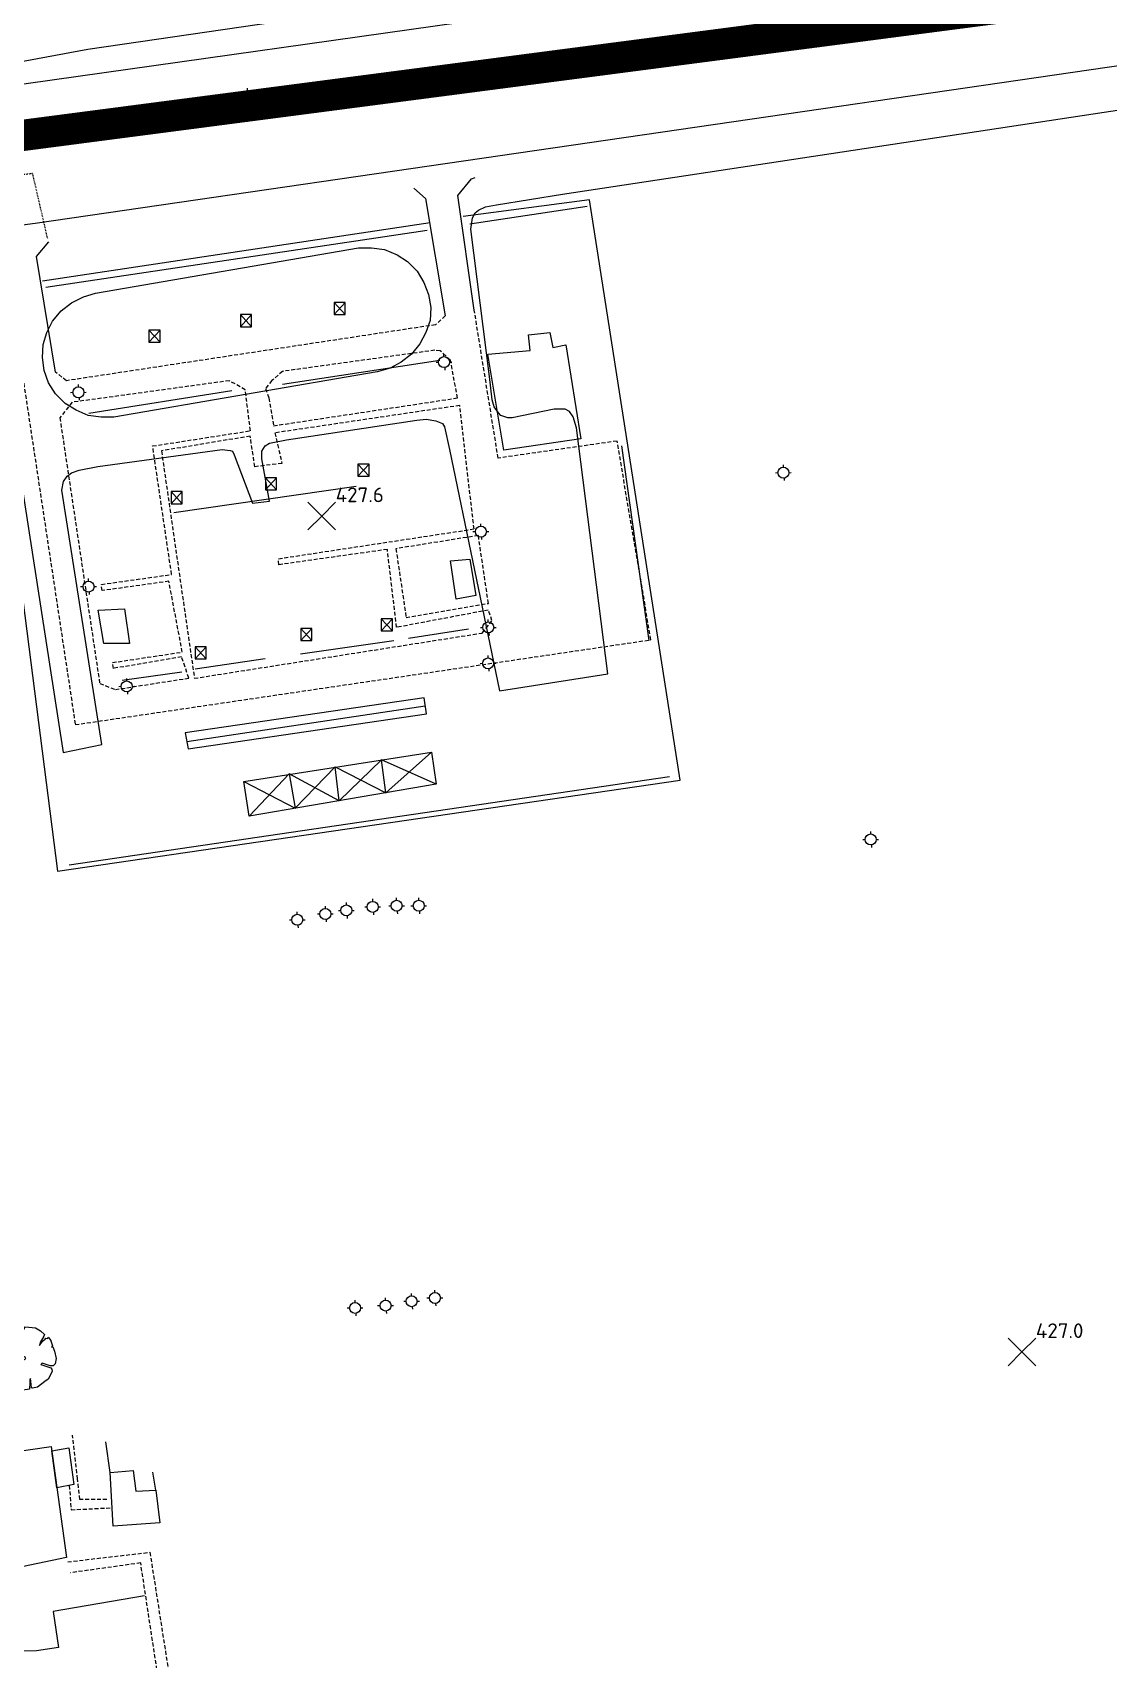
# Model space of a CAD drawing. Header units: metres. Extents: x 2 to 659295185, y -28 to 1124222152.
# Drawn here: x 657864.3 to 658001.7, y 1124353.5 to 1124561.2 of the extents above; entities that cross this region are included whole.
import ezdxf

# ---------------------------------------------------------------- set-up
doc = ezdxf.new("R2010")
doc.units = ezdxf.units.M
doc.header["$MEASUREMENT"] = 0
doc.linetypes.add('DASHED', pattern=[0.75, 0.5, -0.25])
doc.layers.get('0').update_dxf_attribs({"linetype": 'CONTINUOUS'})
for name, color, linetype, lineweight in [('Arboles a conservar', 114, 'CONTINUOUS', 15), ('Canal Drenaje Existente', 162, 'CONTINUOUS', 20), ('Cerca concreto', 12, 'CONTINUOUS', 15)]:
    doc.layers.add(name, color=color, linetype=linetype, lineweight=lineweight)
for name, color, linetype in [('CANAL', 5, 'CONTINUOUS'), ('CARRET-PAV', 10, 'CONTINUOUS'), ('CARRET-TIE', 1, 'DASHED'), ('CASA', 7, 'CONTINUOUS'), ('CASETA', 7, 'CONTINUOUS'), ('CERCA', 7, 'CONTINUOUS'), ('CONCRETO', 7, 'DASHED'), ('MANZANA', 30, 'CONTINUOUS'), ('MURO', 7, 'CONTINUOUS'), ('PARED', 7, 'CONTINUOUS'), ('POSTE', 2, 'CONTINUOUS'), ('PUNTO-ELEV', 7, 'CONTINUOUS'), ('TORRE', 7, 'CONTINUOUS')]:
    doc.layers.add(name, color=color, linetype=linetype)
doc.styles.add('SIMPLEX', font='SIMPLEX', dxfattribs={"width": 1.33})

# ---------------------------------------------------------------- blocks, each defined once
blk = doc.blocks.new('TORRE')
at = {"layer": 'TORRE'}
for points in [[(-7.1, 7.7), (7.1, -7.7)], [(7.1, 7.7), (-7.1, -7.7)]]:
    blk.add_lwpolyline(points, dxfattribs=at)
blk.add_lwpolyline([(-7.1, 7.7), (-7.1, -7.7), (7.1, -7.7), (7.1, 7.7)], close=True, dxfattribs=at)
blk = doc.blocks.new('SPOTX')
for points in [[(-0.707, -0.707), (0, 0), (0.707, 0.707)], [(0.707, -0.707), (0, 0), (-0.707, 0.707)]]:
    blk.add_lwpolyline(points)
blk = doc.blocks.new('POSTES')
at = {"layer": 'POSTE', "elevation": 431.35}
for points in [[(657806.94, 1127520.61), (657806.94, 1127520.31)], [(657805.97, 1127519.6), (657806.27, 1127519.61)], [(657807.07, 1127518.89), (657807.08, 1127518.59)], [(657807.68, 1127519.6), (657807.98, 1127519.61)]]:
    blk.add_lwpolyline(points, dxfattribs=at)
at = {"layer": 'POSTE', "color": 2}
blk.add_circle((657806.98, 1127519.6, 425.07), 0.7, dxfattribs=at)
blk = doc.blocks.new('_I12B5')
at = {"color": 0}
blk.add_lwpolyline([(-0.003, 0.484), (0.013, 0.466), (0.022, 0.499), (0.085, 0.495), (0.191, 0.484), (0.273, 0.437), (0.336, 0.379), (0.324, 0.354), (0.266, 0.252), (0.257, 0.201), (0.303, 0.274), (0.345, 0.303), (0.354, 0.321), (0.381, 0.314), (0.396, 0.336), (0.436, 0.285), (0.438, 0.28), (0.461, 0.2), (0.446, 0.178), (0.469, 0.18), (0.496, 0.112), (0.519, -0.005), (0.506, -0.09), (0.475, -0.122), (0.428, -0.119), (0.297, -0.079), (0.276, -0.099), (0.436, -0.155), (0.454, -0.173), (0.457, -0.213), (0.393, -0.333), (0.339, -0.372), (0.224, -0.46), (0.145, -0.479), (0.128, -0.475), (0.121, -0.422), (0.116, -0.371), (0.114, -0.326), (0.102, -0.339), (0.102, -0.421), (0.097, -0.461), (0.094, -0.492), (-0.004, -0.508), (-0.088, -0.495), (-0.147, -0.488), (-0.208, -0.47), (-0.214, -0.45), (-0.208, -0.437), (-0.222, -0.445), (-0.239, -0.448), (-0.293, -0.418), (-0.33, -0.375), (-0.335, -0.368), (-0.373, -0.345), (-0.406, -0.312), (-0.394, -0.286), (-0.356, -0.259), (-0.361, -0.256), (-0.383, -0.265), (-0.407, -0.269), (-0.428, -0.26), (-0.458, -0.217), (-0.495, -0.067), (-0.48, -0.053), (-0.4, -0.033), (-0.338, -0.018), (-0.331, -0.007), (-0.431, -0.007), (-0.465, -0.001), (-0.495, 0.003), (-0.499, 0.073), (-0.482, 0.136), (-0.459, 0.219), (-0.387, 0.325), (-0.343, 0.377), (-0.311, 0.374), (-0.27, 0.35), (-0.232, 0.314), (-0.235, 0.333), (-0.278, 0.381), (-0.292, 0.396), (-0.296, 0.406), (-0.263, 0.435), (-0.223, 0.459), (-0.142, 0.492), (-0.021, 0.503)], close=True, dxfattribs=at)
blk.add_circle((0, 0), 0.0299, dxfattribs=at)

msp = doc.modelspace()

# ---------------------------------------------------------------- linework, layer by layer
at = {"layer": 'CANAL'}
for points, elevation in [([(657847.188, 1124552.4335), (657942.028, 1124565.8365), (658001.592, 1124575.6865), (658102.877, 1124590.3925)], 431.9509), ([(657935.152, 1124538.9985), (657920.19, 1124536.7605)], 434.2359), ([(657914.73, 1124535.9355), (657866.04, 1124528.6705)], 433.8941), ([(657896.231, 1124516.3165), (657916.347, 1124519.3715)], 434.1968), ([(657871.509, 1124512.6105), (657889.759, 1124515.4995)], 434.1968), ([(657943.092, 1124483.5715), (657939.598, 1124508.4475)], 434.2554), ([(657882.394, 1124499.9365), (657905.651, 1124503.2885)], 434.2652), ([(657898.552, 1124481.8795), (657910.482, 1124483.6045)], 434.2066), ([(657912.36, 1124483.9025), (657919.998, 1124485.0645)], 434.2066), ([(657885.118, 1124479.9815), (657894.035, 1124481.2815)], 434.2554), ([(657875.778, 1124478.5355), (657883.405, 1124479.6085)], 434.2066), ([(657914.4819, 1124475.1978), (657884.0529, 1124470.6293)], 434.2749), ([(657869.003, 1124454.9375), (657945.67, 1124466.2355)], 434.1187)]:
    msp.add_lwpolyline(points, dxfattribs=dict(at, elevation=elevation))
at = {"layer": 'CANAL', "elevation": 434.2749}
msp.add_lwpolyline([(657914.322, 1124476.2825), (657883.838, 1124471.8045), (657884.21, 1124469.7695), (657914.623, 1124474.2405)], close=True, dxfattribs=at)
at = {"layer": 'Canal Drenaje Existente', "color": 5, "elevation": 433.2399, "flags": 128}
msp.add_lwpolyline([(658049.6648, 1124585.0583), (657871.4018, 1124559.0383), (657847.2528, 1124554.5743)], dxfattribs=at)
at = {"layer": 'CARRET-PAV', "elevation": 435.6225}
msp.add_lwpolyline([(657878.646, 1124361.5925), (657866.968, 1124359.6005), (657867.629, 1124354.9755), (657864.852, 1124354.5495), (657862.332, 1124354.5185), (657860.3848, 1124354.8498), (657857.8164, 1124355.3846), (657854.82, 1124356.0264), (657851.8236, 1124356.8821), (657849.818, 1124358.0975), (657848.677, 1124359.1235), (657847.593, 1124360.5475), (657847.222, 1124362.2305), (657846.8155, 1124363.4286)], dxfattribs=at)
at = {"layer": 'CARRET-TIE', "ltscale": 0.09, "elevation": 433.318}
msp.add_lwpolyline([(657866.264, 1124534.9105), (657864.345, 1124543.2285), (657843.6118, 1124540.3519)], dxfattribs=at)
at = {"layer": 'CASA'}
for points, elevation in [([(657922.4856, 1124520.1431), (657927.865, 1124520.6255), (657927.679, 1124522.6195), (657930.369, 1124522.9155), (657930.761, 1124521.0235), (657932.433, 1124521.3285), (657934.332, 1124509.3505), (657924.508, 1124507.8995)], 437.9758), ([(657815.694, 1124373.5195), (657834.752, 1124376.0045), (657834.794, 1124374.8715), (657847.8164, 1124376.8733), (657847.6443, 1124377.9054), (657866.722, 1124380.6745), (657868.676, 1124366.4865), (657850.31, 1124362.6435), (657850.032, 1124363.3105), (657849.794, 1124363.8785), (657836.759, 1124361.9095), (657836.734, 1124360.8935), (657817.973, 1124358.5605)], 438.8644), ([(657866.7974, 1124380.1273), (657866.7974, 1124380.1273), (657868.9456, 1124380.4797), (657869.624, 1124375.7925), (657867.4528, 1124375.3683)], 438.8644), ([(657874.633, 1124370.4825), (657874.227, 1124377.3415), (657877.169, 1124377.6105), (657877.528, 1124374.9705), (657880.087, 1124375.0885), (657880.573, 1124370.9335)], 436.101)]:
    msp.add_lwpolyline(points, close=True, dxfattribs=dict(at, elevation=elevation))
at = {"layer": 'CASETA'}
for points, elevation in [([(657917.689, 1124493.7645), (657920.161, 1124493.9805), (657920.928, 1124489.3155), (657918.443, 1124488.8765)], 437.6829), ([(657873.428, 1124483.2255), (657872.712, 1124487.4805), (657876.092, 1124487.6325), (657876.699, 1124483.2035)], 437.2337)]:
    msp.add_lwpolyline(points, close=True, dxfattribs=dict(at, elevation=elevation))
at = {"layer": 'CERCA', "color": 0}
for points, elevation in [([(657861.159, 1124528.9795), (657857.954, 1124528.734), (657867.511, 1124454.1135), (657947.035, 1124465.7585), (657935.451, 1124539.8735), (657919.328, 1124537.7135)], 434.2847), ([(657915.094, 1124536.9235), (657865.601, 1124529.4725)], 434.3824)]:
    msp.add_lwpolyline(points, dxfattribs=dict(at, elevation=elevation))
at = {"layer": 'Cerca concreto', "color": 12, "linetype": 'DASHED', "ltscale": 5, "elevation": 433.2399, "flags": 128}
msp.add_lwpolyline([(657847.3502, 1124546.0378, 4, 4, 0), (658097.1055, 1124578.642, 2, 2, 0)], format="xyseb", dxfattribs=at)
at = {"layer": 'CONCRETO'}
for points, elevation in [([(657863.205, 1124516.4365), (657869.79, 1124472.8455), (657943.297, 1124483.6805), (657938.978, 1124509.0615), (657923.791, 1124506.8765), (657920.743, 1124525.7515)], 433.4547), ([(657917.035, 1124525.0615), (657915.778, 1124523.9035), (657868.649, 1124516.7615), (657867.256, 1124517.8695)], 433.4742), ([(657873.814, 1124373.9075), (657870.367, 1124373.9035), (657870.072, 1124376.5235), (657869.435, 1124382.0955)], 433.5231), ([(657869.029, 1124375.6795), (657869.256, 1124372.5815), (657874.356, 1124372.8365)], 433.7184), ([(657868.817, 1124365.9405), (657879.316, 1124367.1505), (657888.884, 1124306.1455), (657873.599, 1124304.3065), (657873.599, 1124304.3065)], 433.6012), ([(657881.349, 1124344.7405), (657878.141, 1124365.7905), (657869.183, 1124364.5395)], 433.8062)]:
    msp.add_lwpolyline(points, dxfattribs=dict(at, elevation=elevation))
for points, elevation in [([(657895.103, 1124511.0095), (657918.592, 1124514.5585), (657917.707, 1124519.3905), (657917.101, 1124519.9555), (657916.374, 1124520.5855), (657915.682, 1124520.6505), (657896.262, 1124517.9555), (657894.903, 1124516.7805), (657894.087, 1124515.7665), (657894.495, 1124514.5615)], 434.3921), ([(657892.161, 1124510.3695), (657891.491, 1124515.6005), (657889.471, 1124516.7615), (657869.397, 1124514.0105), (657867.819, 1124512.0335), (657872.91, 1124478.1005), (657874.904, 1124477.3305), (657884.293, 1124478.7835), (657883.365, 1124481.4845), (657874.68, 1124480.0315), (657874.538, 1124480.7745), (657883.456, 1124482.1085), (657881.741, 1124491.1545), (657873.204, 1124489.9555), (657873.118, 1124490.7465), (657882.085, 1124492.0205), (657879.665, 1124508.4295)], 434.2359), ([(657892.716, 1124505.7745), (657892.127, 1124509.6855), (657880.791, 1124507.8055), (657885.002, 1124478.7625), (657921.764, 1124484.5455), (657923, 1124486.1245), (657922.519, 1124487.4765), (657911.161, 1124485.3265), (657910.814, 1124485.2715), (657910.814, 1124485.2715), (657909.641, 1124495.2255), (657895.796, 1124493.2645), (657895.735, 1124494.0365), (657920.712, 1124497.8305), (657918.878, 1124513.5995), (657895.291, 1124510.1035), (657896.172, 1124506.2085), (657892.716, 1124505.7745)], 434.4019), ([(657921.258, 1124496.9985), (657910.735, 1124495.3095), (657912.0352, 1124486.5325), (657922.546, 1124488.3265)], 434.3921)]:
    msp.add_lwpolyline(points, close=True, dxfattribs=dict(at, elevation=elevation))
at = {"layer": 'MANZANA', "lineweight": -2}
for p, q in [((658107.1956, 1124572.1066), (657864.6523, 1124536.8538)), ((657932.0209, 1124540.583), (658051.7011, 1124558.6993)), ((657922.1671, 1124538.9833), (657923.5936, 1124539.2133)), ((657923.5936, 1124539.2133), (657932.0209, 1124540.583)), ((657920.32, 1124536.1039), (657920.5262, 1124537.5436)), ((657920.5262, 1124537.5436), (657920.856, 1124538.2035)), ((657920.856, 1124538.2035), (657921.293, 1124538.5434)), ((657921.293, 1124538.5434), (657922.1671, 1124538.9833)), ((657864.6523, 1124536.8538), (657843.8481, 1124534.1043)), ((657922.7031, 1124517.3078), (657920.32, 1124536.1039)), ((657872.3622, 1124527.9256), (657905.9722, 1124533.7144)), ((657905.9722, 1124533.7144), (657907.6132, 1124533.7244)), ((657907.6132, 1124533.7244), (657909.2623, 1124533.5145)), ((657909.2623, 1124533.5145), (657910.9115, 1124532.8546)), ((657910.9115, 1124532.8546), (657912.2308, 1124531.9748)), ((657912.2308, 1124531.9748), (657913.4347, 1124530.765)), ((657913.4347, 1124530.765), (657914.317, 1124529.3253)), ((657914.317, 1124529.3253), (657914.8778, 1124527.7856)), ((657867.9836, 1124525.696), (657869.2947, 1124526.6958)), ((657869.2947, 1124526.6958), (657870.8285, 1124527.4757)), ((657870.8285, 1124527.4757), (657872.3622, 1124527.9256)), ((657914.8778, 1124527.7856), (657915.2076, 1124526.126)), ((657859.5481, 1124525.3261), (657868.2393, 1124469.2875)), ((657866.8952, 1124524.3663), (657867.9836, 1124525.696)), ((657915.2076, 1124526.126), (657915.1086, 1124524.4663)), ((657865.7078, 1124521.3669), (657866.1366, 1124522.9266)), ((657866.1366, 1124522.9266), (657866.8952, 1124524.3663)), ((657914.5644, 1124522.9166), (657913.8058, 1124521.4769)), ((657915.1086, 1124524.4663), (657914.5644, 1124522.9166)), ((657865.6006, 1124519.7073), (657865.7078, 1124521.3669)), ((657913.8058, 1124521.4769), (657912.7174, 1124520.1472)), ((657865.8315, 1124518.0576), (657865.6006, 1124519.7073)), ((657909.988, 1124518.3575), (657908.3471, 1124517.9076)), ((657911.4063, 1124519.1374), (657909.988, 1124518.3575)), ((657912.7174, 1124520.1472), (657911.4063, 1124519.1374)), ((657866.384, 1124516.5079), (657865.8315, 1124518.0576)), ((657867.2663, 1124515.0782), (657866.384, 1124516.5079)), ((657908.3471, 1124517.9076), (657874.7287, 1124512.1188)), ((657923.0411, 1124514.3284), (657922.7031, 1124517.3078)), ((657868.4784, 1124513.8585), (657867.2663, 1124515.0782)), ((657923.2638, 1124513.4385), (657923.0411, 1124514.3284)), ((657869.9049, 1124512.9886), (657868.4784, 1124513.8585)), ((657871.4469, 1124512.3288), (657869.9049, 1124512.9886)), ((657873.0878, 1124512.1188), (657871.4469, 1124512.3288)), ((657874.7287, 1124512.1188), (657873.0878, 1124512.1188)), ((657923.8163, 1124512.6687), (657923.2638, 1124513.4385)), ((657924.1461, 1124512.3388), (657923.8163, 1124512.6687)), ((657925.0284, 1124512.0088), (657924.1461, 1124512.3388)), ((657930.9407, 1124513.1486), (657925.5726, 1124512.0188)), ((657932.359, 1124513.1486), (657930.9407, 1124513.1486)), ((657932.9114, 1124512.8187), (657932.359, 1124513.1486)), ((657933.3567, 1124512.1588), (657932.9114, 1124512.8187)), ((657933.802, 1124510.7291), (657933.3567, 1124512.1588)), ((657896.7699, 1124509.2294), (657913.41, 1124511.7389)), ((657913.41, 1124511.7389), (657914.6139, 1124511.8589)), ((657914.6139, 1124511.8589), (657915.826, 1124511.6389)), ((657915.826, 1124511.6389), (657916.7001, 1124511.309)), ((657916.7001, 1124511.309), (657916.9227, 1124510.8691)), ((657916.9227, 1124510.8691), (657917.5906, 1124507.9996)), ((657925.5726, 1124512.0188), (657925.0284, 1124512.0088)), ((657937.7765, 1124479.3355), (657933.802, 1124510.7291)), ((657872.6755, 1124505.8101), (657888.557, 1124507.9797)), ((657888.557, 1124507.9797), (657889.5465, 1124507.8697)), ((657893.5952, 1124507.7797), (657894.0323, 1124508.4496)), ((657894.0323, 1124508.4496), (657894.5765, 1124508.7795)), ((657894.5765, 1124508.7795), (657896.7699, 1124509.2294)), ((657917.5906, 1124507.9996), (657923.9729, 1124477.1659)), ((657889.5465, 1124507.8697), (657889.8681, 1124507.7597)), ((657889.8681, 1124507.7597), (657890.0908, 1124507.3198)), ((657890.0908, 1124507.3198), (657892.4243, 1124501.141)), ((657893.6035, 1124506.7899), (657893.5952, 1124507.7797)), ((657894.6095, 1124501.371), (657893.6035, 1124506.7899)), ((657868.0908, 1124502.8007), (657868.3052, 1124503.9105)), ((657868.3052, 1124503.9105), (657868.7423, 1124504.5703)), ((657868.7423, 1124504.5703), (657869.2865, 1124505.0203)), ((657869.2865, 1124505.0203), (657870.2677, 1124505.3502)), ((657870.2677, 1124505.3502), (657872.6755, 1124505.8101)), ((657873.162, 1124470.3073), (657868.0908, 1124502.8007)), ((657892.4243, 1124501.141), (657894.6095, 1124501.371)), ((657923.9729, 1124477.1659), (657937.7765, 1124479.3355)), ((657868.2393, 1124469.2875), (657873.162, 1124470.3073))]:
    msp.add_line(p, q, dxfattribs=at)
at = {"layer": 'MURO'}
for points, elevation in [([(657913.019, 1124541.3475), (657914.52, 1124540.0165), (657917.035, 1124525.0615)], 433.4742), ([(657920.743, 1124525.7515), (657918.622, 1124540.4285), (657920.384, 1124542.5325), (657920.835, 1124542.7135)], 434.3531), ([(657867.256, 1124517.8695), (657864.853, 1124532.6385), (657866.417, 1124534.5085)], 434.2359)]:
    msp.add_lwpolyline(points, dxfattribs=dict(at, elevation=elevation))
at = {"layer": 'PARED'}
for points, elevation in [([(657874.227, 1124377.3415), (657873.674, 1124381.2525)], 435.6518), ([(657880.087, 1124375.0885), (657879.702, 1124377.3855)], 436.101)]:
    msp.add_lwpolyline(points, dxfattribs=dict(at, elevation=elevation))
at = {"layer": 'TORRE', "elevation": 445.4361}
msp.add_lwpolyline([(657915.291, 1124469.3465), (657915.879, 1124465.2395), (657891.976, 1124461.1715), (657891.2962, 1124465.5992)], close=True, dxfattribs=at)
at = {"layer": 'TORRE'}
for points, elevation in [([(657891.2962, 1124465.5992), (657897.8493, 1124462.1711), (657902.9613, 1124467.4594), (657909.4581, 1124464.1468), (657915.291, 1124469.3465)], 445.4361), ([(657915.879, 1124465.2395), (657908.8723, 1124468.3641), (657903.4974, 1124463.1323), (657897.0936, 1124466.5614), (657891.976, 1124461.1715)], 445.4361), ([(657897.0936, 1124466.5614), (657897.8493, 1124462.1711)], 442.6629), ([(657903.4974, 1124463.1323), (657902.9613, 1124467.4594)], 442.6629), ([(657909.4581, 1124464.1468), (657908.8723, 1124468.3641)], 442.6629)]:
    msp.add_lwpolyline(points, dxfattribs=dict(at, elevation=elevation))

# ---------------------------------------------------------------- block references
at = {"layer": 'Arboles a conservar', "xscale": 8, "yscale": 8, "zscale": 8}
msp.add_blockref('_I12B5', (657863.179, 1124391.9365, 433.2399), dxfattribs=at)
at = {"layer": 'POSTE'}
for p in [(84.7924, -2966.4911, -422.7933), (109.8899, -3000.464, -422.7933), (63.2154, -3004.3258, -422.7933), (153.2352, -3014.5803, -422.7933), (114.6014, -3022.1089, -422.7933), (64.5003, -3029.1227, -422.7933), (115.5436, -3034.3431, -422.7933), (115.5275, -3038.9344, 8.4479), (69.3715, -3041.8718, -422.7933), (164.3797, -3061.4201, 8.4479), (97.4235, -3070.484, -422.7933), (100.7879, -3070.0259, -422.7933), (103.8397, -3069.8879, -422.7933), (106.6748, -3069.8879, -422.7933), (91.1566, -3071.6762, -422.7933), (94.7377, -3070.9311, -422.7933), (105.7571, -3120.3921, 8.4479), (108.7307, -3119.9679, 8.4479), (98.5354, -3121.2406, 8.4479), (102.4303, -3120.9423, 8.4479)]:
    msp.add_blockref('POSTES', p, dxfattribs=at)
at = {"layer": 'PUNTO-ELEV', "xscale": 2.5, "yscale": 2.5, "zscale": 2.5}
for p in [(657901.268, 1124499.4845, 434.3238), (657990.679, 1124392.7455, 433.816)]:
    msp.add_blockref('SPOTX', p, dxfattribs=at)
at = {"layer": 'TORRE', "xscale": 0.09999999997671694, "yscale": 0.09999999997671694, "zscale": 0.09999999997671694}
for p in [(657903.559, 1124525.9975, 434.4019), (657891.582, 1124524.4295, 434.4019), (657879.903, 1124522.4375, 434.4702), (657906.592, 1124505.3435, 434.3726), (657894.779, 1124503.6055, 434.3531), (657882.737, 1124501.8275, 434.4605), (657899.301, 1124484.3595, 434.5191), (657909.576, 1124485.5805, 434.4605), (657885.813, 1124482.0165, 434.4019)]:
    msp.add_blockref('TORRE', p, dxfattribs=at)

# ---------------------------------------------------------------- texts
at = {"layer": 'PUNTO-ELEV', "style": 'SIMPLEX'}
for s, p in [('427.6', (657903.0358, 1124501.2523, 434.3238)), ('427.0', (657992.4468, 1124394.5133, 433.816))]:
    msp.add_text(s, height=1.875, dxfattribs=at).set_placement(p)

doc.saveas('drawing.dxf')
